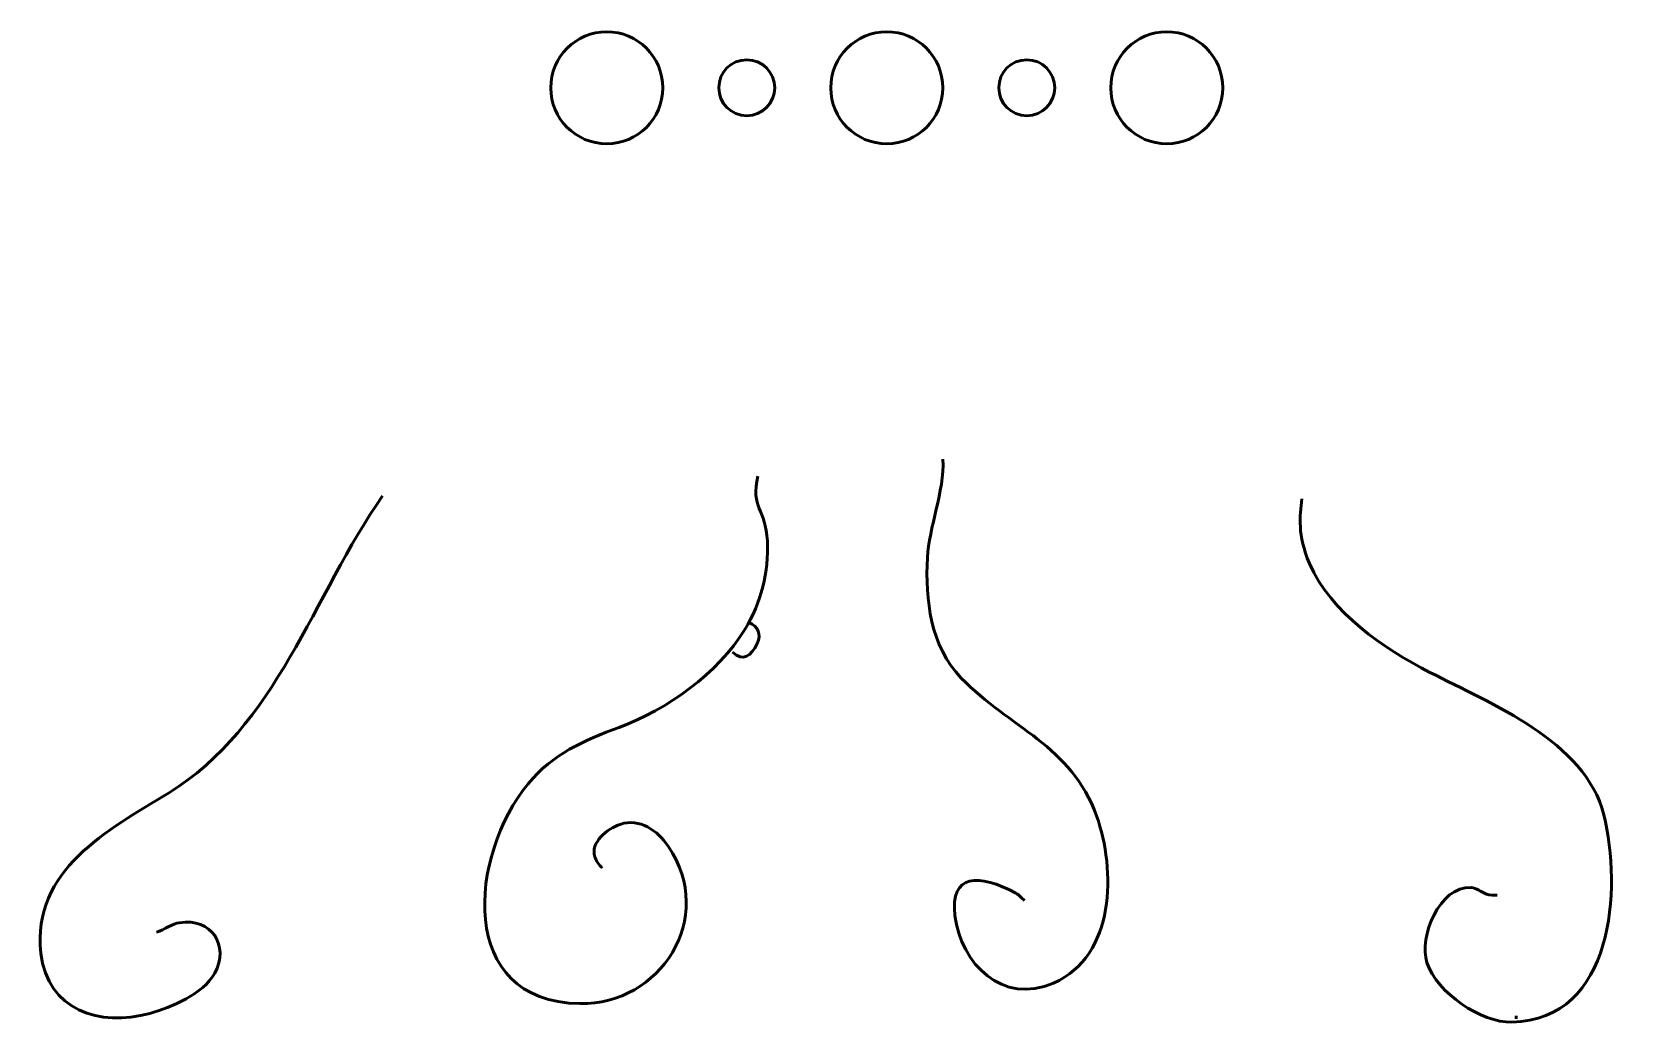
# Model space of a CAD drawing. Header units: centimetres. Extents: x -5.9 to 4.5, y -4.6 to 1.9.
# Drawn here: x -4.83 to 3.69, y -3.78 to 1.55 of the extents above; entities that cross this region are included whole.
import ezdxf

# ---------------------------------------------------------------- set-up
doc = ezdxf.new("R2010")
doc.units = ezdxf.units.CM
doc.header["$MEASUREMENT"] = 0
doc.layers.add('Layer 1', color=7, linetype='Continuous')

msp = doc.modelspace()

# ---------------------------------------------------------------- linework, layer by layer
at = {"layer": 'Layer 1', "lineweight": 53}
for points, knots in [([(-2.05, 1.25), (-2.05, 1.41568), (-1.91568, 1.55), (-1.75, 1.55), (-1.75, 1.55), (-1.58432, 1.55), (-1.45, 1.41568), (-1.45, 1.25), (-1.45, 1.25), (-1.45, 1.08432), (-1.58432, 0.95), (-1.75, 0.95), (-1.75, 0.95), (-1.91568, 0.95), (-2.05, 1.08432), (-2.05, 1.25)], [0, 0, 0, 0, 0.2, 0.2, 0.2, 0.2, 0.4, 0.4, 0.4, 0.4, 0.6, 0.6, 0.6, 0.6, 1, 1, 1, 1]), ([(-0.55, 1.25), (-0.55, 1.41568), (-0.41568, 1.55), (-0.25, 1.55), (-0.25, 1.55), (-0.08432, 1.55), (0.05, 1.41568), (0.05, 1.25), (0.05, 1.25), (0.05, 1.08432), (-0.08432, 0.95), (-0.25, 0.95), (-0.25, 0.95), (-0.41568, 0.95), (-0.55, 1.08432), (-0.55, 1.25)], [0, 0, 0, 0, 0.2, 0.2, 0.2, 0.2, 0.4, 0.4, 0.4, 0.4, 0.6, 0.6, 0.6, 0.6, 1, 1, 1, 1]), ([(0.95, 1.25), (0.95, 1.41568), (1.08432, 1.55), (1.25, 1.55), (1.25, 1.55), (1.41568, 1.55), (1.55, 1.41568), (1.55, 1.25), (1.55, 1.25), (1.55, 1.08432), (1.41568, 0.95), (1.25, 0.95), (1.25, 0.95), (1.08432, 0.95), (0.95, 1.08432), (0.95, 1.25)], [0, 0, 0, 0, 0.2, 0.2, 0.2, 0.2, 0.4, 0.4, 0.4, 0.4, 0.6, 0.6, 0.6, 0.6, 1, 1, 1, 1]), ([(-1.15, 1.25), (-1.15, 1.33284), (-1.08284, 1.4), (-1, 1.4), (-1, 1.4), (-0.91716, 1.4), (-0.85, 1.33284), (-0.85, 1.25), (-0.85, 1.25), (-0.85, 1.16716), (-0.91716, 1.1), (-1, 1.1), (-1, 1.1), (-1.08284, 1.1), (-1.15, 1.16716), (-1.15, 1.25)], [0, 0, 0, 0, 0.2, 0.2, 0.2, 0.2, 0.4, 0.4, 0.4, 0.4, 0.6, 0.6, 0.6, 0.6, 1, 1, 1, 1]), ([(0.35, 1.25), (0.35, 1.33284), (0.41716, 1.4), (0.5, 1.4), (0.5, 1.4), (0.58284, 1.4), (0.65, 1.33284), (0.65, 1.25), (0.65, 1.25), (0.65, 1.16716), (0.58284, 1.1), (0.5, 1.1), (0.5, 1.1), (0.41716, 1.1), (0.35, 1.16716), (0.35, 1.25)], [0, 0, 0, 0, 0.2, 0.2, 0.2, 0.2, 0.4, 0.4, 0.4, 0.4, 0.6, 0.6, 0.6, 0.6, 1, 1, 1, 1]), ([(-1.07694, -1.77539), (-1.01669, -1.82837), (-0.97742, -1.79568), (-0.94515, -1.72922), (-0.94515, -1.72922), (-0.92051, -1.67846), (-0.93788, -1.63776), (-0.98848, -1.61585)], [0, 0, 0, 0, 0.3333333, 0.3333333, 0.3333333, 0.3333333, 1, 1, 1, 1])]:
    msp.add_open_spline(points, degree=3, knots=knots, dxfattribs=at)
at = {"layer": 'Layer 1', "color": 5, "lineweight": 53}
for points, knots in [([(0.0508, -0.74101), (0.05915, -0.91381), (-0.02432, -1.10709), (-0.0324, -1.26801), (-0.0324, -1.26801), (-0.04377, -1.49464), (-0.01612, -1.74242), (0.14917, -1.91327), (0.14917, -1.91327), (0.40941, -2.18224), (0.73815, -2.2727), (0.87416, -2.65268), (0.87416, -2.65268), (0.97741, -2.94101), (0.97521, -3.40341), (0.64332, -3.54802), (0.64332, -3.54802), (0.36998, -3.66712), (0.14715, -3.44627), (0.11545, -3.18611), (0.11545, -3.18611), (0.08801, -2.96085), (0.24404, -2.96101), (0.4407, -3.06576), (0.4407, -3.06576), (0.45774, -3.07484), (0.47258, -3.09073), (0.48713, -3.1063)], [0, 0, 0, 0, 0.125, 0.125, 0.125, 0.125, 0.25, 0.25, 0.25, 0.25, 0.375, 0.375, 0.375, 0.375, 0.5, 0.5, 0.5, 0.5, 0.625, 0.625, 0.625, 0.625, 0.75, 0.75, 0.75, 0.75, 1, 1, 1, 1]), ([(-1.77389, -2.93243), (-1.79153, -2.91489), (-1.80596, -2.89473), (-1.81388, -2.87171), (-1.81388, -2.87171), (-1.84006, -2.79567), (-1.7464, -2.72045), (-1.67848, -2.69749), (-1.67848, -2.69749), (-1.57367, -2.66209), (-1.47723, -2.73154), (-1.42047, -2.81525), (-1.42047, -2.81525), (-1.15889, -3.2011), (-1.46498, -3.66482), (-1.89356, -3.65822), (-1.89356, -3.65822), (-2.5598, -3.64795), (-2.48527, -2.86006), (-2.17123, -2.48011), (-2.17123, -2.48011), (-2.03961, -2.32087), (-1.87241, -2.24762), (-1.68345, -2.1779), (-1.68345, -2.1779), (-1.42598, -2.08298), (-1.15523, -1.88862), (-1.00993, -1.65287), (-1.00993, -1.65287), (-0.92264, -1.51125), (-0.88174, -1.34452), (-0.88949, -1.17872), (-0.88949, -1.17872), (-0.89743, -1.00916), (-0.98101, -1.00047), (-0.94073, -0.83097)], [0, 0, 0, 0, 0.1, 0.1, 0.1, 0.1, 0.2, 0.2, 0.2, 0.2, 0.3, 0.3, 0.3, 0.3, 0.4, 0.4, 0.4, 0.4, 0.5, 0.5, 0.5, 0.5, 0.6, 0.6, 0.6, 0.6, 0.7, 0.7, 0.7, 0.7, 0.8, 0.8, 0.8, 0.8, 1, 1, 1, 1]), ([(-4.1617, -3.27603), (-4.11998, -3.26123), (-4.07625, -3.23054), (-4.03943, -3.22472), (-4.03943, -3.22472), (-3.86882, -3.19776), (-3.76895, -3.34646), (-3.85044, -3.49555), (-3.85044, -3.49555), (-3.91103, -3.60637), (-4.08248, -3.67874), (-4.19842, -3.71084), (-4.19842, -3.71084), (-4.46547, -3.78473), (-4.74776, -3.69446), (-4.78127, -3.38757), (-4.78127, -3.38757), (-4.83008, -2.94086), (-4.42464, -2.73012), (-4.09761, -2.52974), (-4.09761, -2.52974), (-3.51944, -2.17523), (-3.3233, -1.47271), (-2.95144, -0.93744)], [0, 0, 0, 0, 0.1428571, 0.1428571, 0.1428571, 0.1428571, 0.2857143, 0.2857143, 0.2857143, 0.2857143, 0.4285714, 0.4285714, 0.4285714, 0.4285714, 0.5714286, 0.5714286, 0.5714286, 0.5714286, 0.7142857, 0.7142857, 0.7142857, 0.7142857, 1, 1, 1, 1]), ([(1.97379, -0.95325), (1.96394, -1.04832), (1.94802, -1.14445), (2.01443, -1.29946), (2.01443, -1.29946), (2.12796, -1.56445), (2.41283, -1.75527), (2.65955, -1.88299), (2.65955, -1.88299), (2.98538, -2.05163), (3.49256, -2.25074), (3.59102, -2.64591), (3.59102, -2.64591), (3.68972, -3.04234), (3.64443, -3.74527), (3.09922, -3.75747), (3.09922, -3.75747), (2.93646, -3.76108), (2.69581, -3.60136), (2.64367, -3.43858), (2.64367, -3.43858), (2.5999, -3.30184), (2.71017, -3.02716), (2.88011, -3.03637), (2.88011, -3.03637), (2.90894, -3.03793), (2.93307, -3.0605), (2.96235, -3.07185), (2.96235, -3.07185), (2.97991, -3.07865), (3.00317, -3.07763), (3.01969, -3.07627)], [0, 0, 0, 0, 0.1111111, 0.1111111, 0.1111111, 0.1111111, 0.2222222, 0.2222222, 0.2222222, 0.2222222, 0.3333333, 0.3333333, 0.3333333, 0.3333333, 0.4444444, 0.4444444, 0.4444444, 0.4444444, 0.5555556, 0.5555556, 0.5555556, 0.5555556, 0.6666667, 0.6666667, 0.6666667, 0.6666667, 0.7777778, 0.7777778, 0.7777778, 0.7777778, 1, 1, 1, 1])]:
    msp.add_open_spline(points, degree=3, knots=knots, dxfattribs=at)
at = {"layer": 'Layer 1', "lineweight": 53}
for points in [[(-1.08635, -1.7597), (-1.08635, -1.7597), (-1.08635, -1.7597), (-1.08635, -1.7597)], [(3.12113, -3.74021), (3.12113, -3.74021), (3.12113, -3.72448), (3.12113, -3.72448)]]:
    msp.add_open_spline(points, degree=3, dxfattribs=at)

doc.saveas('drawing.dxf')
